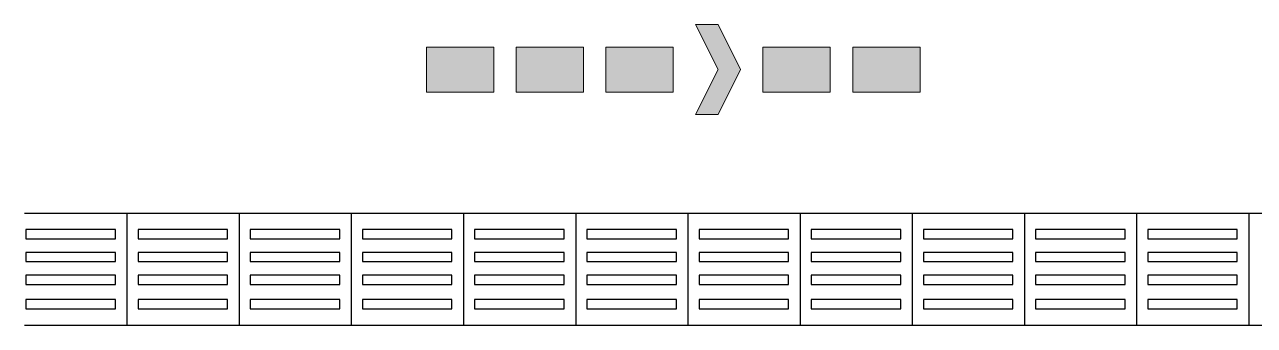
# Model space of a CAD drawing. Header units: metres. Extents: x 341 to 459, y 1341 to 1425.
# Drawn here: x 361.914 to 364.654, y 1377.068 to 1377.737 of the extents above; entities that cross this region are included whole.
import ezdxf
from ezdxf.enums import TextEntityAlignment as Align

# ---------------------------------------------------------------- set-up
doc = ezdxf.new("R2010")
doc.units = ezdxf.units.M
doc.layers.add('INC_EQUIP', color=10, linetype='Continuous', lineweight=20)
doc.layers.add('INC_PLACAS', color=10, linetype='Continuous', lineweight=20)
doc.layers.add('Itens de detalhe', color=7, linetype='Continuous')
doc.layers.add('Notas de texto-1', color=7, linetype='Continuous')
doc.styles.add('ROMANS', font='ROMANS.SHX')

# ---------------------------------------------------------------- blocks, each defined once
blk = doc.blocks.new('piso tatil')
at = {"layer": 'Itens de detalhe', "color": 252, "true_color": 0x939598, "extrusion": (0, 0, -1)}
for p, q in [((-149.9001, 27.6842), (-149.6721, 27.6842)), ((-149.9001, 27.6842), (-149.6721, 27.6842)), ((-149.6721, 27.6842), (-149.4221, 27.6842)), ((-149.6721, 27.6842), (-149.4221, 27.6842)), ((-149.6721, 27.6842), (-149.6721, 27.4342)), ((-149.6721, 27.6842), (-149.6721, 27.4342)), ((-149.4221, 27.6842), (-149.1721, 27.6842)), ((-149.4221, 27.6842), (-149.1721, 27.6842)), ((-149.4221, 27.6842), (-149.4221, 27.4342)), ((-149.4221, 27.6842), (-149.4221, 27.4342)), ((-149.1721, 27.6842), (-148.9221, 27.6842)), ((-149.1721, 27.6842), (-148.9221, 27.6842)), ((-149.1721, 27.6842), (-149.1721, 27.4342)), ((-149.1721, 27.6842), (-149.1721, 27.4342)), ((-148.9221, 27.6842), (-148.6721, 27.6842)), ((-148.9221, 27.6842), (-148.6721, 27.6842)), ((-148.9221, 27.6842), (-148.9221, 27.4342)), ((-148.9221, 27.6842), (-148.9221, 27.4342)), ((-148.6721, 27.6842), (-148.4221, 27.6842)), ((-148.6721, 27.6842), (-148.4221, 27.6842)), ((-148.6721, 27.6842), (-148.6721, 27.4342)), ((-148.6721, 27.6842), (-148.6721, 27.4342)), ((-148.4221, 27.6842), (-148.1721, 27.6842)), ((-148.4221, 27.6842), (-148.1721, 27.6842)), ((-148.4221, 27.6842), (-148.4221, 27.4342)), ((-148.4221, 27.6842), (-148.4221, 27.4342)), ((-148.1721, 27.6842), (-147.9221, 27.6842)), ((-148.1721, 27.6842), (-147.9221, 27.6842)), ((-148.1721, 27.6842), (-148.1721, 27.4342)), ((-148.1721, 27.6842), (-148.1721, 27.4342)), ((-147.9221, 27.6842), (-147.6721, 27.6842)), ((-147.9221, 27.6842), (-147.6721, 27.6842)), ((-147.9221, 27.6842), (-147.9221, 27.4342)), ((-147.9221, 27.6842), (-147.9221, 27.4342)), ((-147.6721, 27.6842), (-147.4221, 27.6842)), ((-147.6721, 27.6842), (-147.4221, 27.6842)), ((-147.6721, 27.6842), (-147.6721, 27.4342)), ((-147.6721, 27.6842), (-147.6721, 27.4342)), ((-147.4221, 27.6842), (-147.1721, 27.6842)), ((-147.4221, 27.6842), (-147.1721, 27.6842)), ((-147.4221, 27.6842), (-147.4221, 27.4342)), ((-147.4221, 27.6842), (-147.4221, 27.4342)), ((-147.1721, 27.6842), (-146.9221, 27.6842)), ((-147.1721, 27.6842), (-146.9221, 27.6842)), ((-147.1721, 27.6842), (-147.1721, 27.4342)), ((-147.1721, 27.6842), (-147.1721, 27.4342)), ((-149.6977, 27.6473), (-149.8972, 27.6473)), ((-149.8972, 27.6473), (-149.8972, 27.6268)), ((-149.8972, 27.6268), (-149.6977, 27.6268)), ((-149.6977, 27.6268), (-149.6977, 27.6473)), ((-149.4477, 27.6473), (-149.6472, 27.6473)), ((-149.6472, 27.6473), (-149.6472, 27.6268)), ((-149.6472, 27.6268), (-149.4477, 27.6268)), ((-149.4477, 27.6268), (-149.4477, 27.6473)), ((-149.1977, 27.6473), (-149.3972, 27.6473)), ((-149.3972, 27.6473), (-149.3972, 27.6268)), ((-149.3972, 27.6268), (-149.1977, 27.6268)), ((-149.1977, 27.6268), (-149.1977, 27.6473)), ((-148.9477, 27.6473), (-149.1472, 27.6473)), ((-149.1472, 27.6473), (-149.1472, 27.6268)), ((-149.1472, 27.6268), (-148.9477, 27.6268)), ((-148.9477, 27.6268), (-148.9477, 27.6473)), ((-148.6977, 27.6473), (-148.8972, 27.6473)), ((-148.8972, 27.6473), (-148.8972, 27.6268)), ((-148.8972, 27.6268), (-148.6977, 27.6268)), ((-148.6977, 27.6268), (-148.6977, 27.6473)), ((-148.4477, 27.6473), (-148.6472, 27.6473)), ((-148.6472, 27.6473), (-148.6472, 27.6268)), ((-148.6472, 27.6268), (-148.4477, 27.6268)), ((-148.4477, 27.6268), (-148.4477, 27.6473)), ((-148.1977, 27.6473), (-148.3972, 27.6473)), ((-148.3972, 27.6473), (-148.3972, 27.6268)), ((-148.3972, 27.6268), (-148.1977, 27.6268)), ((-148.1977, 27.6268), (-148.1977, 27.6473)), ((-147.9477, 27.6473), (-148.1472, 27.6473)), ((-148.1472, 27.6473), (-148.1472, 27.6268)), ((-148.1472, 27.6268), (-147.9477, 27.6268)), ((-147.9477, 27.6268), (-147.9477, 27.6473)), ((-147.6977, 27.6473), (-147.8972, 27.6473)), ((-147.8972, 27.6473), (-147.8972, 27.6268)), ((-147.8972, 27.6268), (-147.6977, 27.6268)), ((-147.6977, 27.6268), (-147.6977, 27.6473)), ((-147.4477, 27.6473), (-147.6472, 27.6473)), ((-147.6472, 27.6473), (-147.6472, 27.6268)), ((-147.6472, 27.6268), (-147.4477, 27.6268)), ((-147.4477, 27.6268), (-147.4477, 27.6473)), ((-147.1977, 27.6473), (-147.3972, 27.6473)), ((-147.3972, 27.6473), (-147.3972, 27.6268)), ((-147.3972, 27.6268), (-147.1977, 27.6268)), ((-147.1977, 27.6268), (-147.1977, 27.6473)), ((-149.6977, 27.5966), (-149.8972, 27.5966)), ((-149.8972, 27.5966), (-149.8972, 27.5761)), ((-149.6977, 27.5761), (-149.6977, 27.5966)), ((-149.4477, 27.5966), (-149.6472, 27.5966)), ((-149.6472, 27.5966), (-149.6472, 27.5761)), ((-149.4477, 27.5761), (-149.4477, 27.5966)), ((-149.1977, 27.5966), (-149.3972, 27.5966)), ((-149.3972, 27.5966), (-149.3972, 27.5761)), ((-149.1977, 27.5761), (-149.1977, 27.5966)), ((-148.9477, 27.5966), (-149.1472, 27.5966)), ((-149.1472, 27.5966), (-149.1472, 27.5761)), ((-148.9477, 27.5761), (-148.9477, 27.5966)), ((-148.6977, 27.5966), (-148.8972, 27.5966)), ((-148.8972, 27.5966), (-148.8972, 27.5761)), ((-148.6977, 27.5761), (-148.6977, 27.5966)), ((-148.4477, 27.5966), (-148.6472, 27.5966)), ((-148.6472, 27.5966), (-148.6472, 27.5761)), ((-148.4477, 27.5761), (-148.4477, 27.5966)), ((-148.1977, 27.5966), (-148.3972, 27.5966)), ((-148.3972, 27.5966), (-148.3972, 27.5761)), ((-148.1977, 27.5761), (-148.1977, 27.5966)), ((-147.9477, 27.5966), (-148.1472, 27.5966)), ((-148.1472, 27.5966), (-148.1472, 27.5761)), ((-147.9477, 27.5761), (-147.9477, 27.5966)), ((-147.6977, 27.5966), (-147.8972, 27.5966)), ((-147.8972, 27.5966), (-147.8972, 27.5761)), ((-147.6977, 27.5761), (-147.6977, 27.5966)), ((-147.4477, 27.5966), (-147.6472, 27.5966)), ((-147.6472, 27.5966), (-147.6472, 27.5761)), ((-147.4477, 27.5761), (-147.4477, 27.5966)), ((-147.1977, 27.5966), (-147.3972, 27.5966)), ((-147.3972, 27.5966), (-147.3972, 27.5761)), ((-147.1977, 27.5761), (-147.1977, 27.5966)), ((-149.8972, 27.5761), (-149.6977, 27.5761)), ((-149.6472, 27.5761), (-149.4477, 27.5761)), ((-149.3972, 27.5761), (-149.1977, 27.5761)), ((-149.1472, 27.5761), (-148.9477, 27.5761)), ((-148.8972, 27.5761), (-148.6977, 27.5761)), ((-148.6472, 27.5761), (-148.4477, 27.5761)), ((-148.3972, 27.5761), (-148.1977, 27.5761)), ((-148.1472, 27.5761), (-147.9477, 27.5761)), ((-147.8972, 27.5761), (-147.6977, 27.5761)), ((-147.6472, 27.5761), (-147.4477, 27.5761)), ((-147.3972, 27.5761), (-147.1977, 27.5761)), ((-149.6977, 27.5459), (-149.8972, 27.5459)), ((-149.8972, 27.5459), (-149.8972, 27.5254)), ((-149.6977, 27.5254), (-149.6977, 27.5459)), ((-149.4477, 27.5459), (-149.6472, 27.5459)), ((-149.6472, 27.5459), (-149.6472, 27.5254)), ((-149.4477, 27.5254), (-149.4477, 27.5459)), ((-149.1977, 27.5459), (-149.3972, 27.5459)), ((-149.3972, 27.5459), (-149.3972, 27.5254)), ((-149.1977, 27.5254), (-149.1977, 27.5459)), ((-148.9477, 27.5459), (-149.1472, 27.5459)), ((-149.1472, 27.5459), (-149.1472, 27.5254)), ((-148.9477, 27.5254), (-148.9477, 27.5459)), ((-148.6977, 27.5459), (-148.8972, 27.5459)), ((-148.8972, 27.5459), (-148.8972, 27.5254)), ((-148.6977, 27.5254), (-148.6977, 27.5459)), ((-148.4477, 27.5459), (-148.6472, 27.5459)), ((-148.6472, 27.5459), (-148.6472, 27.5254)), ((-148.4477, 27.5254), (-148.4477, 27.5459)), ((-148.1977, 27.5459), (-148.3972, 27.5459)), ((-148.3972, 27.5459), (-148.3972, 27.5254)), ((-148.1977, 27.5254), (-148.1977, 27.5459)), ((-147.9477, 27.5459), (-148.1472, 27.5459)), ((-148.1472, 27.5459), (-148.1472, 27.5254)), ((-147.9477, 27.5254), (-147.9477, 27.5459)), ((-147.6977, 27.5459), (-147.8972, 27.5459)), ((-147.8972, 27.5459), (-147.8972, 27.5254)), ((-147.6977, 27.5254), (-147.6977, 27.5459)), ((-147.4477, 27.5459), (-147.6472, 27.5459)), ((-147.6472, 27.5459), (-147.6472, 27.5254)), ((-147.4477, 27.5254), (-147.4477, 27.5459)), ((-147.1977, 27.5459), (-147.3972, 27.5459)), ((-147.3972, 27.5459), (-147.3972, 27.5254)), ((-147.1977, 27.5254), (-147.1977, 27.5459)), ((-149.8972, 27.5254), (-149.6977, 27.5254)), ((-149.6472, 27.5254), (-149.4477, 27.5254)), ((-149.3972, 27.5254), (-149.1977, 27.5254)), ((-149.1472, 27.5254), (-148.9477, 27.5254)), ((-148.8972, 27.5254), (-148.6977, 27.5254)), ((-148.6472, 27.5254), (-148.4477, 27.5254)), ((-148.3972, 27.5254), (-148.1977, 27.5254)), ((-148.1472, 27.5254), (-147.9477, 27.5254)), ((-147.8972, 27.5254), (-147.6977, 27.5254)), ((-147.6472, 27.5254), (-147.4477, 27.5254)), ((-147.3972, 27.5254), (-147.1977, 27.5254)), ((-149.6977, 27.4916), (-149.8972, 27.4916)), ((-149.8972, 27.4916), (-149.8972, 27.4712)), ((-149.6977, 27.4712), (-149.6977, 27.4916)), ((-149.4477, 27.4916), (-149.6472, 27.4916)), ((-149.6472, 27.4916), (-149.6472, 27.4712)), ((-149.4477, 27.4712), (-149.4477, 27.4916)), ((-149.1977, 27.4916), (-149.3972, 27.4916)), ((-149.3972, 27.4916), (-149.3972, 27.4712)), ((-149.1977, 27.4712), (-149.1977, 27.4916)), ((-148.9477, 27.4916), (-149.1472, 27.4916)), ((-149.1472, 27.4916), (-149.1472, 27.4712)), ((-148.9477, 27.4712), (-148.9477, 27.4916)), ((-148.6977, 27.4916), (-148.8972, 27.4916)), ((-148.8972, 27.4916), (-148.8972, 27.4712)), ((-148.6977, 27.4712), (-148.6977, 27.4916)), ((-148.4477, 27.4916), (-148.6472, 27.4916)), ((-148.6472, 27.4916), (-148.6472, 27.4712)), ((-148.4477, 27.4712), (-148.4477, 27.4916)), ((-148.1977, 27.4916), (-148.3972, 27.4916)), ((-148.3972, 27.4916), (-148.3972, 27.4712)), ((-148.1977, 27.4712), (-148.1977, 27.4916)), ((-147.9477, 27.4916), (-148.1472, 27.4916)), ((-148.1472, 27.4916), (-148.1472, 27.4712)), ((-147.9477, 27.4712), (-147.9477, 27.4916)), ((-147.6977, 27.4916), (-147.8972, 27.4916)), ((-147.8972, 27.4916), (-147.8972, 27.4712)), ((-147.6977, 27.4712), (-147.6977, 27.4916)), ((-147.4477, 27.4916), (-147.6472, 27.4916)), ((-147.6472, 27.4916), (-147.6472, 27.4712)), ((-147.4477, 27.4712), (-147.4477, 27.4916)), ((-147.1977, 27.4916), (-147.3972, 27.4916)), ((-147.3972, 27.4916), (-147.3972, 27.4712)), ((-147.1977, 27.4712), (-147.1977, 27.4916)), ((-149.8972, 27.4712), (-149.6977, 27.4712)), ((-149.6472, 27.4712), (-149.4477, 27.4712)), ((-149.3972, 27.4712), (-149.1977, 27.4712)), ((-149.1472, 27.4712), (-148.9477, 27.4712)), ((-148.8972, 27.4712), (-148.6977, 27.4712)), ((-148.6472, 27.4712), (-148.4477, 27.4712)), ((-148.3972, 27.4712), (-148.1977, 27.4712)), ((-148.1472, 27.4712), (-147.9477, 27.4712)), ((-147.8972, 27.4712), (-147.6977, 27.4712)), ((-147.6472, 27.4712), (-147.4477, 27.4712)), ((-147.3972, 27.4712), (-147.1977, 27.4712)), ((-149.6721, 27.4342), (-149.9001, 27.4342)), ((-149.6721, 27.4342), (-149.9001, 27.4342)), ((-149.4221, 27.4342), (-149.6721, 27.4342)), ((-149.4221, 27.4342), (-149.6721, 27.4342)), ((-149.1721, 27.4342), (-149.4221, 27.4342)), ((-149.1721, 27.4342), (-149.4221, 27.4342)), ((-148.9221, 27.4342), (-149.1721, 27.4342)), ((-148.9221, 27.4342), (-149.1721, 27.4342)), ((-148.6721, 27.4342), (-148.9221, 27.4342)), ((-148.6721, 27.4342), (-148.9221, 27.4342)), ((-148.4221, 27.4342), (-148.6721, 27.4342)), ((-148.4221, 27.4342), (-148.6721, 27.4342)), ((-148.1721, 27.4342), (-148.4221, 27.4342)), ((-148.1721, 27.4342), (-148.4221, 27.4342)), ((-147.9221, 27.4342), (-148.1721, 27.4342)), ((-147.9221, 27.4342), (-148.1721, 27.4342)), ((-147.6721, 27.4342), (-147.9221, 27.4342)), ((-147.6721, 27.4342), (-147.9221, 27.4342)), ((-147.4221, 27.4342), (-147.6721, 27.4342)), ((-147.4221, 27.4342), (-147.6721, 27.4342)), ((-147.1721, 27.4342), (-147.4221, 27.4342)), ((-147.1721, 27.4342), (-147.4221, 27.4342)), ((-146.9221, 27.4342), (-147.1721, 27.4342)), ((-146.9221, 27.4342), (-147.1721, 27.4342))]:
    blk.add_line(p, q, dxfattribs=at)
blk = doc.blocks.new('*U71')
at = {"layer": 'INC_EQUIP'}
h = blk.add_hatch(color=256, dxfattribs=at)
h.paths.add_polyline_path([(0.5, -0.5), (2, -0.5), (2, 0.5), (0.5, 0.5)])
h.paths.add_polyline_path([(2.5, -0.5), (4, -0.5), (4, 0.5), (2.5, 0.5)])
h.paths.add_polyline_path([(-7, -0.5), (-5.5, -0.5), (-5.5, 0.5), (-7, 0.5)])
h.paths.add_polyline_path([(-5, -0.5), (-3.5, -0.5), (-3.5, 0.5), (-5, 0.5)])
h.paths.add_polyline_path([(-1, -1), (-0.5, 0), (-1, 1), (-0.5, 1), (0, 0), (-0.5, -1)])
h.paths.add_polyline_path([(-3, -0.5), (-1.5, -0.5), (-1.5, 0.5), (-3, 0.5)])
at = {"flags": 128}
blk.add_lwpolyline([(-7, -0.5), (-5.5, -0.5), (-5.5, 0.5), (-7, 0.5)], close=True, dxfattribs=at)
at = {"layer": 'INC_EQUIP', "flags": 128}
for points in [[(-1, -1), (-0.5, 0), (-1, 1), (-0.5, 1), (0, 0), (-0.5, -1)], [(-5, -0.5), (-3.5, -0.5), (-3.5, 0.5), (-5, 0.5)], [(-3, -0.5), (-1.5, -0.5), (-1.5, 0.5), (-3, 0.5)], [(0.5, -0.5), (2, -0.5), (2, 0.5), (0.5, 0.5)], [(2.5, -0.5), (4, -0.5), (4, 0.5), (2.5, 0.5)]]:
    blk.add_lwpolyline(points, close=True, dxfattribs=at)
at = {"layer": 'INC_PLACAS', "style": 'ROMANS', "width": 0.95}
for tag, flags, p in [('COD', 3, (-6.032, -1.332)), ('DESC', 3, (-5.74, -2.179)), ('X', 1, (-6.655, -3.053))]:
    blk.add_attdef(tag, text='', height=0.651, dxfattribs=dict(at, flags=flags)).set_placement(p, align=Align.MIDDLE_CENTER)

msp = doc.modelspace()

# ---------------------------------------------------------------- block references
at = {"layer": 'INC_EQUIP', "xscale": -0.1000000000000001, "yscale": 0.1000000000000001, "zscale": 0.1000000000000001, "rotation": 180}
msp.add_blockref('*U71', (363.509, 1377.6373, 0.0219), dxfattribs=at)
at = {"layer": 'Notas de texto-1', "color": 252, "true_color": 0x939598}
msp.add_blockref('piso tatil', (511.8138, 1349.634), dxfattribs=at)

doc.saveas('drawing.dxf')
